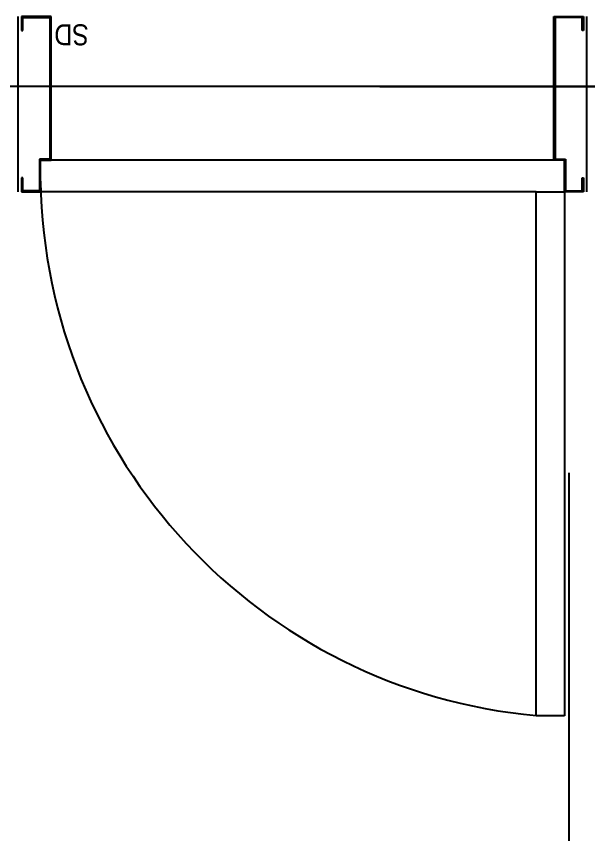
# Model space of a CAD drawing. Header units: millimetres. Extents: x 0 to 356400, y 0 to 68257.
# Drawn here: x 111200.27 to 111232.87, y 6859.26 to 6905.88 of the extents above; entities that cross this region are included whole.
import ezdxf
from ezdxf.enums import TextEntityAlignment as Align

# ---------------------------------------------------------------- set-up
doc = ezdxf.new("R2010")
doc.units = ezdxf.units.MM
doc.header["$LTSCALE"] = 75
doc.layers.add('8', color=8, linetype='Continuous')
doc.styles.add('돋움체', font='gulim.ttc')

# ---------------------------------------------------------------- blocks, each defined once
blk = doc.blocks.new('G$C7369CDF7')
at = {"layer": '8'}
for p, q in [((11630.3, 51470), (11630.3, 55050)), ((11630.3, 52170), (11630.3, 49550)), ((11780.3, 51765), (11530.3, 51765)), ((11530.3, 51718), (11530.3, 51760)), ((11530.3, 51760), (11550.3, 51760)), ((11550.3, 51758.3), (11532, 51758.3)), ((11532, 51758.3), (11532, 51719.7)), ((11550.3, 51760), (11550.3, 51758.3)), ((11760.3, 51760), (11780.3, 51760)), ((11760.3, 51758.3), (11760.3, 51760)), ((11778.6, 51758.3), (11760.3, 51758.3)), ((11778.6, 51734.7), (11778.6, 51758.3)), ((11780.3, 51760), (11780.3, 51733)), ((11733.6, 51719.7), (11733.6, 51734.7)), ((11733.6, 51734.7), (11778.6, 51734.7)), ((14500.3, 51740), (12180.3, 51740)), ((11780.3, 51733), (11735.3, 51733)), ((11735.3, 51733), (11735.3, 51718)), ((11780.3, 51733), (12526.3, 51733)), ((11780.3, 51693), (11780.3, 51733)), ((12526.3, 51733), (12526.3, 51693)), ((11735.3, 51718), (11530.3, 51718)), ((11532, 51719.7), (11733.6, 51719.7)), ((11735.3, 51718), (11735.3, 51002)), ((11780.3, 51693), (11780.3, 50987)), ((12526.3, 51693), (11780.3, 51693)), ((11735.3, 51002), (11530.3, 51002)), ((11530.3, 51002), (11530.3, 50960)), ((11532, 50961.7), (11532, 51000.3)), ((11532, 51000.3), (11733.6, 51000.3)), ((11733.6, 51000.3), (11733.6, 50985.3)), ((11735.3, 50987), (11735.3, 51002)), ((11733.6, 50985.3), (11778.6, 50985.3)), ((11780.3, 50987), (11735.3, 50987)), ((11778.6, 50985.3), (11778.6, 50961.7)), ((11780.3, 50960), (11780.3, 50987)), ((11530.3, 50960), (11550.3, 50960)), ((11780.3, 50955), (11530.3, 50955)), ((11550.3, 50961.7), (11532, 50961.7)), ((11550.3, 50960), (11550.3, 50961.7)), ((11778.6, 50961.7), (11760.3, 50961.7)), ((11760.3, 50961.7), (11760.3, 50960)), ((11760.3, 50960), (11780.3, 50960))]:
    blk.add_line(p, q, dxfattribs=at)
blk.add_arc((11752.3, 51764.1), 777.2, 270.9501, 354.7504, dxfattribs=at)
at = {"layer": '8', "style": '돋움체', "width": 0.9}
blk.add_text('SD', height=30, rotation=270, dxfattribs=at).set_placement((11556.5, 51055.6), align=Align.MIDDLE_LEFT)

msp = doc.modelspace()

# ---------------------------------------------------------------- block references
at = {"xscale": 0.04000000000000001, "yscale": 0.04000000000000001, "zscale": 0.04000000000000001, "rotation": 270}
msp.add_blockref('G$C7369CDF7', (109162.169, 7367.091), dxfattribs=at)

doc.saveas('drawing.dxf')
